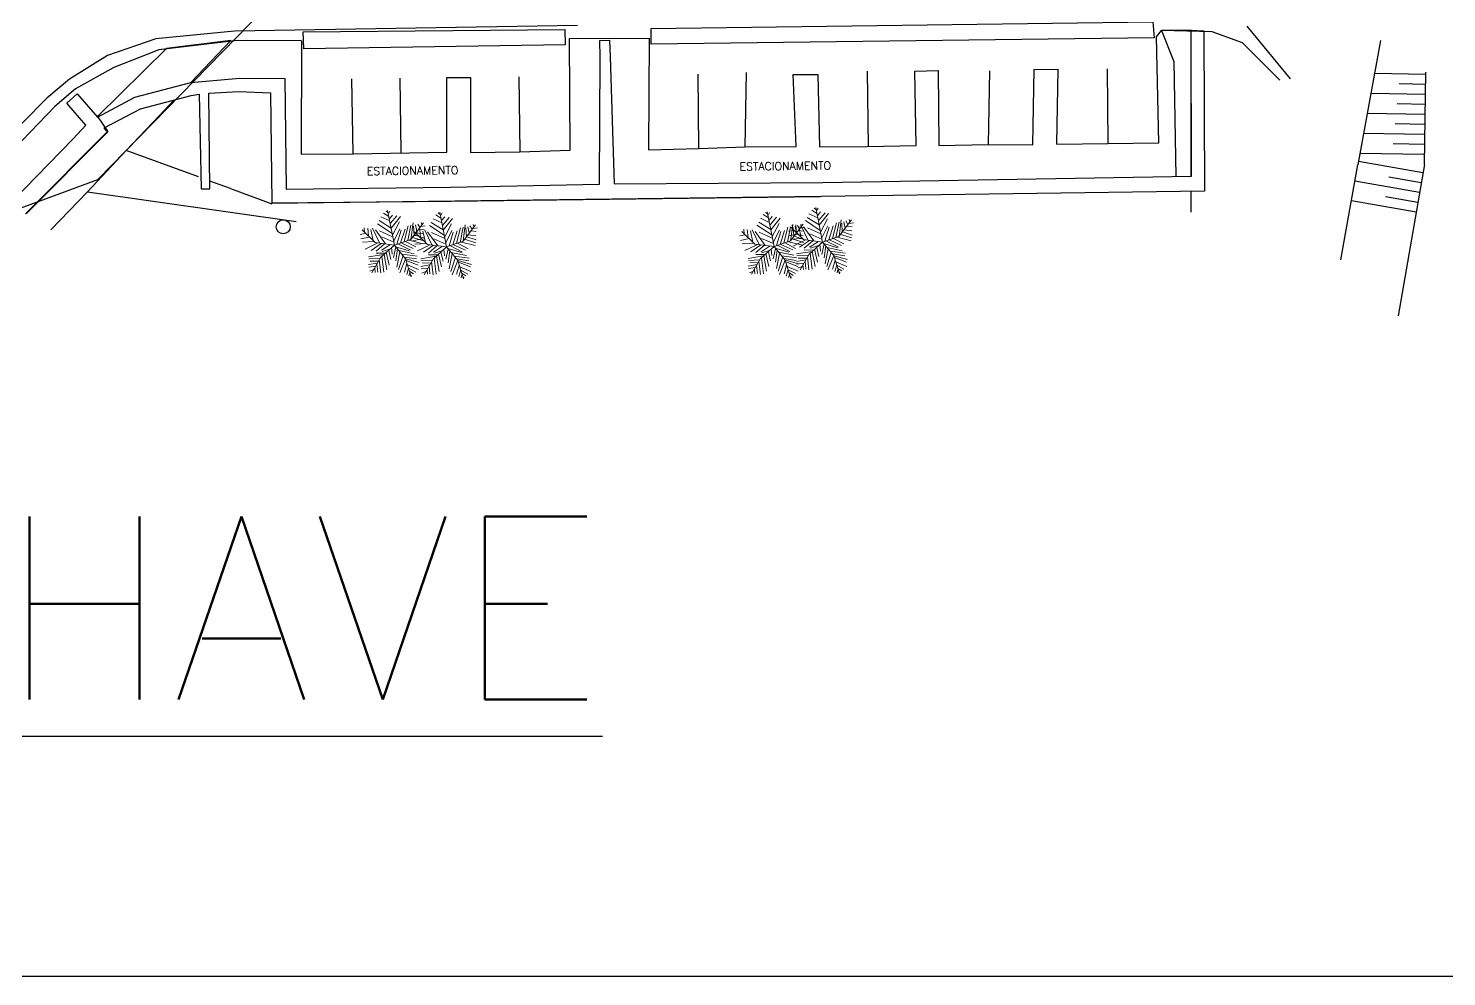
# Model space of a CAD drawing. Header units: metres. Extents: x 341 to 459, y 1341 to 1425.
# Drawn here: x 442.998 to 445.044, y 1409.328 to 1410.697 of the extents above; entities that cross this region are included whole.
import ezdxf

# ---------------------------------------------------------------- set-up
doc = ezdxf.new("R2010")
doc.units = ezdxf.units.M
doc.linetypes.add('CONTINUO', pattern=[0])
for name, color, linetype in [('B.ACESSO', 8, 'CONTINUO'), ('CR120_TXT3.0', 4, 'Continuous'), ('CR140_TXT 3.5', 4, 'Continuous'), ('CR80_TXT 2.0', 3, 'Continuous'), ('GSB_TIT. DE CORTE', 2, 'Continuous')]:
    doc.layers.add(name, color=color, linetype=linetype)
doc.styles.add('100CL', font='ROMANS.shx', dxfattribs={"width": 0.9})
doc.styles.add('ROMANS', font='ROMANS.SHX')
doc.styles.add('SIMPLEX', font='simplex_.ttf')

# ---------------------------------------------------------------- blocks, each defined once
blk = doc.blocks.new('*U174')
at = {"lineweight": 0}
for p, q in [((-185.1152, 1008.5578), (-553.1612, 1185.4942)), ((-221.9198, 1197.3052), (-433.5526, 1338.8594)), ((-258.7244, 1362.456), (-332.3336, 1421.4348)), ((0, 0), (-266.7, 1447.8)), ((-231.1146, 1315.2628), (-166.7002, 1421.4348)), ((-194.31, 1102.9442), (-65.4812, 1256.284)), ((-148.3106, 914.1968), (118.5418, 1220.9018)), ((-129.8956, 701.8528), (265.7602, 1185.4942)), ((-800.1, 114.3), (-1333.5, 647.7)), ((-1234.059, 536.7274), (-1252.4486, 737.2604)), ((-1105.2302, 725.4494), (-1077.6458, 395.1732)), ((-976.4268, 666.4706), (-884.4026, 194.6402)), ((-902.8176, 713.6638), (-617.5756, 100.2538)), ((-369.1382, 53.086), (-783.1836, 642.874)), ((-93.091, 489.5342), (-700.3796, 902.3858)), ((-129.8956, 713.6638), (-626.7704, 1032.1544)), ((-617.5756, 607.4918), (-74.7014, 347.98)), ((-74.7014, 418.7444), (219.7608, 961.39)), ((-28.6766, 171.0436), (228.9556, 678.2816)), ((100.1268, 41.275), (284.1498, 619.2774)), ((256.5654, 88.4682), (449.7832, 666.4706)), ((412.9786, 147.447), (587.8068, 796.2392)), ((560.197, 182.8292), (698.2206, 819.8358)), ((685.8, 228.6), (1219.2, 914.4)), ((689.0258, 230.0224), (790.2448, 914.1968)), ((808.6344, 784.4282), (827.0494, 418.7444)), ((891.4384, 831.6214), (946.658, 572.1096)), ((983.4626, 867.0036), (1066.2666, 725.4494)), ((1029.462, 654.685), (1241.0948, 631.0884)), ((1112.2914, 760.8316), (1296.3144, 784.4282)), ((1121.4862, 925.9824), (1149.0706, 831.6214)), ((-1206.4492, 501.3198), (-1418.082, 465.9376)), ((-1031.621, 347.98), (-1399.667, 277.1902)), ((-847.598, 159.2326), (-1326.0578, 135.636)), ((-718.7946, 88.4682), (-1215.644, -147.447)), ((-543.9664, 76.6572), (-967.2066, -206.4512)), ((0, 0), (-800.1, 114.3)), ((-405.9428, 53.086), (-764.794, -241.8334)), ((0, 0), (-571.5, -495.3)), ((-166.7002, 29.4894), (-543.9664, -206.4512)), ((-525.5514, 347.98), (-28.6766, 123.8504)), ((0, 0), (685.8, 228.6)), ((0, 0), (457.2, -571.5)), ((164.5412, 41.275), (661.416, -218.2368)), ((284.1498, 88.4682), (781.0246, -147.447)), ((458.978, 147.447), (891.4384, -88.4682)), ((615.4166, 194.6402), (1185.8752, 41.275)), ((753.4148, 312.5978), (1222.6798, 159.2326)), ((845.439, 418.7444), (1241.0948, 277.1902)), ((919.0482, 501.3198), (1222.6798, 454.152)), ((-442.7474, -383.3876), (-1086.8406, -477.7486)), ((-617.5756, -548.5384), (-1077.6458, -560.324)), ((-571.5, -495.3), (-952.5, -1143)), ((-387.5278, -324.4088), (-764.794, -324.4088)), ((-525.5514, -465.963), (-451.9422, -1126.5408)), ((-166.7002, -147.447), (-507.1618, -253.619)), ((-433.5526, -383.3876), (-323.1134, -1020.3688)), ((-341.5284, -289.0012), (-221.9198, -831.6214)), ((-240.3094, -218.2368), (-157.5054, -595.7062)), ((-120.7008, -88.4682), (-93.091, -371.5766)), ((63.3222, -76.6826), (-37.8714, -513.1308)), ((44.9326, -64.897), (615.4166, -241.8334)), ((127.7366, -159.258), (54.1274, -654.685)), ((228.9556, -289.0012), (90.932, -914.1968)), ((357.759, -430.5554), (164.5412, -1020.3688)), ((192.151, -230.0224), (817.8292, -371.5766)), ((458.978, -572.1096), (210.5406, -1161.923)), ((311.7596, -383.3876), (937.4378, -477.7486)), ((412.9786, -501.3452), (919.0482, -583.9206)), ((457.2, -571.5), (685.8, -1333.5)), ((468.1982, -572.1096), (1029.462, -737.2604)), ((-718.7946, -737.2604), (-1086.8406, -796.2392)), ((-783.1836, -867.029), (-1077.6458, -902.4112)), ((-875.2078, -1008.5832), (-1040.8412, -1079.3476)), ((-681.9646, -666.496), (-1022.4262, -654.685)), ((-829.2084, -937.7934), (-810.7934, -1126.5408)), ((-737.1842, -784.4536), (-709.5744, -1114.7298)), ((-635.9652, -607.5172), (-580.771, -1150.1374)), ((514.1976, -772.6426), (403.7838, -1138.3264)), ((486.5878, -642.8994), (983.4626, -843.4324)), ((578.612, -961.39), (495.7826, -1232.7128)), ((541.8074, -831.6214), (992.6574, -1032.1544)), ((578.612, -973.1756), (873.0488, -1138.3264)), ((624.6114, -1161.923), (587.8068, -1291.6916)), ((624.6114, -1102.9442), (781.0246, -1209.1162)), ((679.8056, -1268.095), (716.6102, -1291.6916))]:
    blk.add_line(p, q, dxfattribs=at)
blk = doc.blocks.new('sde')
at = {"layer": 'B.ACESSO'}
for p, q in [((329.5403, 221.024, -0.2959), (329.4555, 221.0155, -0.2959)), ((329.9117, 221.0301, -0.2959), (329.5403, 221.024, -0.2959)), ((329.6149, 221.0232, -0.2952), (329.8979, 221.0255, -0.2952)), ((329.6156, 221.0046, -0.2952), (329.6149, 221.0232, -0.2952)), ((329.8979, 221.0255, -0.2952), (329.8982, 221.0089, -0.2952)), ((329.9912, 221.0099, -0.2949), (329.9915, 221.0268, -0.2949)), ((329.9915, 221.0268, -0.2949), (330.534, 221.0338, -0.2949)), ((330.534, 221.0338, -0.2949), (330.5356, 221.0166, -0.2949)), ((330.5381, 221.0179, -0.2938), (330.5436, 221.0247, -0.2938)), ((330.5758, 221.025, -0.2923), (330.5436, 221.0247, -0.2923)), ((330.5984, 221.0232, -0.2933), (330.5436, 221.0247, -0.2933)), ((330.5436, 221.0247, -0.2923), (330.557, 220.9912, -0.2923)), ((330.5761, 220.8668, -0.2928), (330.5758, 221.025, -0.2928)), ((330.5758, 221.025, -0.2928), (330.5893, 221.0241, -0.2928)), ((330.5758, 220.8668, -0.2923), (330.5758, 221.025, -0.2923)), ((330.5893, 221.0241, -0.2928), (330.59, 220.8507, -0.2928)), ((330.6313, 221.0111, -0.2933), (330.5984, 221.0232, -0.2933)), ((330.6357, 221.0292, -0.2959), (330.6827, 220.9722, -0.2959)), ((329.4669, 221.0051, -0.2649), (329.3924, 220.9316, -0.2649)), ((329.4555, 221.0155, -0.2959), (329.4029, 220.9977, -0.2959)), ((329.5403, 221.0133, -0.2935), (329.4586, 221.0037, -0.2935)), ((329.5364, 221.0138, -0.2649), (329.4669, 221.0051, -0.2649)), ((329.4932, 220.9684, -0.2649), (329.5364, 221.0138, -0.2649)), ((329.6126, 221.0137, -0.2935), (329.5403, 221.0133, -0.2935)), ((329.6129, 221.0122, -0.2935), (329.6125, 220.8907, -0.2935)), ((329.6126, 221.0137, -0.2935), (329.6129, 221.0122, -0.2935)), ((329.8982, 221.0089, -0.2952), (329.6156, 221.0046, -0.2952)), ((329.9029, 221.016, -0.2938), (329.9892, 221.0163, -0.2938)), ((329.9038, 220.895, -0.2938), (329.9029, 221.016, -0.2938)), ((329.9359, 221.0137, -0.2928), (329.9464, 221.0141, -0.2928)), ((329.9363, 220.9957, -0.2928), (329.9359, 221.0137, -0.2928)), ((329.9464, 221.0141, -0.2928), (329.9468, 220.9962, -0.2928)), ((329.9892, 221.0163, -0.2938), (329.9885, 220.8955, -0.2938)), ((330.5356, 221.0166, -0.2949), (329.9912, 221.0099, -0.2949)), ((330.5407, 220.9031, -0.2938), (330.5381, 221.0179, -0.2938)), ((330.6715, 220.971, -0.2933), (330.6313, 221.0111, -0.2933)), ((330.7804, 221.0139, -0.2903), (330.756, 220.8793, -0.2903)), ((329.4029, 220.9977, -0.2959), (329.3619, 220.972, -0.2959)), ((329.4586, 221.0037, -0.2935), (329.4098, 220.9847, -0.2935)), ((329.9354, 220.8583, -0.2928), (329.9363, 220.9957, -0.2928)), ((329.9468, 220.9962, -0.2928), (329.9512, 220.8586, -0.2928)), ((330.557, 220.9912, -0.2923), (330.5589, 220.8665, -0.2923)), ((329.4098, 220.9847, -0.2935), (329.3686, 220.9615, -0.2935)), ((329.7701, 220.893, -0.2938), (329.7701, 220.9739, -0.2938)), ((329.7701, 220.9739, -0.2938), (329.7958, 220.9737, -0.2938)), ((329.7958, 220.9737, -0.2938), (329.7958, 220.8924, -0.2938)), ((329.8483, 220.9744, -0.295), (329.8491, 220.8934, -0.295)), ((330.0417, 220.9775, -0.2949), (330.0424, 220.897, -0.2949)), ((330.0941, 220.9793, -0.2951), (330.0928, 220.8988, -0.2951)), ((330.1481, 220.8989, -0.2938), (330.1449, 220.9769, -0.2938)), ((330.1449, 220.9769, -0.2938), (330.1717, 220.9769, -0.2938)), ((330.1717, 220.9769, -0.2938), (330.1735, 220.8986, -0.2938)), ((330.2251, 220.9807, -0.295), (330.2261, 220.8992, -0.295)), ((330.2765, 220.9806, -0.2938), (330.302, 220.9814, -0.2938)), ((330.2782, 220.9003, -0.2938), (330.2765, 220.9806, -0.2938)), ((330.302, 220.9814, -0.2938), (330.3026, 220.9001, -0.2938)), ((330.3576, 220.981, -0.295), (330.356, 220.9012, -0.295)), ((330.4043, 220.901, -0.2934), (330.4058, 220.9823, -0.2931)), ((330.4058, 220.9823, -0.2931), (330.4316, 220.9829, -0.2931)), ((330.4302, 220.9016, -0.2938), (330.4316, 220.9829, -0.2935)), ((330.4847, 220.9832, -0.2944), (330.4855, 220.9024, -0.2944)), ((330.8296, 220.977, -0.2659), (330.7738, 220.9779, -0.2659)), ((330.828, 220.8797, -0.2659), (330.8296, 220.9794, -0.2659)), ((329.3619, 220.972, -0.2959), (329.3373, 220.9512, -0.2959)), ((329.3686, 220.9615, -0.2935), (329.3462, 220.9423, -0.2935)), ((329.4327, 220.9526, -0.2919), (329.4932, 220.9684, -0.2919)), ((329.4932, 220.9684, -0.2919), (329.5458, 220.9729, -0.2919)), ((329.5126, 220.9566, -0.2922), (329.5449, 220.9586, -0.2922)), ((329.5449, 220.9586, -0.2922), (329.5795, 220.9571, -0.2922)), ((329.5458, 220.9729, -0.2919), (329.595, 220.9728, -0.2919)), ((329.595, 220.9728, -0.2919), (329.5962, 220.8528, -0.2919)), ((329.669, 220.8911, -0.2935), (329.6675, 220.9722, -0.2935)), ((329.7192, 220.9731, -0.295), (329.7204, 220.8927, -0.295)), ((330.8294, 220.9662, -0.2659), (330.8007, 220.9667, -0.2659)), ((329.3373, 220.9512, -0.2959), (329.2149, 220.8274, -0.2959)), ((329.3589, 220.9461, -0.2919), (329.3702, 220.9561, -0.2919)), ((329.3797, 220.9223, -0.2919), (329.3589, 220.9461, -0.2919)), ((329.3702, 220.9561, -0.2919), (329.3923, 220.9308, -0.2919)), ((329.3923, 220.9308, -0.2919), (329.4327, 220.9526, -0.2919)), ((329.4388, 220.9397, -0.2922), (329.4937, 220.9541, -0.2922)), ((329.4593, 220.9327, -0.2649), (329.4749, 220.9492, -0.2649)), ((329.4937, 220.9541, -0.2922), (329.5021, 220.9557, -0.2922)), ((329.5021, 220.9557, -0.2922), (329.5045, 220.8533, -0.2922)), ((329.5136, 220.8532, -0.2922), (329.5126, 220.9566, -0.2922)), ((329.5795, 220.9571, -0.2922), (329.5809, 220.8379, -0.2922)), ((330.8292, 220.9554, -0.2659), (330.7699, 220.9564, -0.2659)), ((330.8291, 220.9446, -0.2659), (330.7985, 220.9451, -0.2659)), ((329.3462, 220.9423, -0.2935), (329.2259, 220.8186, -0.2935)), ((329.3924, 220.9316, -0.2649), (329.4032, 220.9156, -0.2649)), ((329.3995, 220.9191, -0.2922), (329.4388, 220.9397, -0.2922)), ((329.4593, 220.9327, -0.2649), (329.4231, 220.8947, -0.2649)), ((330.8289, 220.9338, -0.2659), (330.766, 220.9348, -0.2659)), ((329.3144, 220.8263, -0.2922), (329.4031, 220.9151, -0.2922)), ((329.4032, 220.9147, -0.2649), (329.3152, 220.8263, -0.2649)), ((329.3658, 220.9073, -0.2919), (329.3797, 220.9223, -0.2919)), ((329.4021, 220.9161, -0.2922), (329.3995, 220.9191, -0.2922)), ((329.4031, 220.9151, -0.2922), (329.4021, 220.9161, -0.2922)), ((329.4032, 220.9156, -0.2649), (329.4032, 220.9147, -0.2649)), ((330.8285, 220.9121, -0.2659), (330.7621, 220.9132, -0.2659)), ((330.8287, 220.9229, -0.2659), (330.7964, 220.9235, -0.2659)), ((329.3002, 220.8399, -0.2919), (329.3658, 220.9073, -0.2919)), ((329.9885, 220.8955, -0.2938), (330.0424, 220.897, -0.2938)), ((330.0424, 220.897, -0.2938), (330.0928, 220.8988, -0.2938)), ((330.0928, 220.8988, -0.2938), (330.1481, 220.8989, -0.2938)), ((330.1735, 220.8986, -0.2938), (330.2251, 220.8992, -0.2938)), ((330.2251, 220.8992, -0.2938), (330.2782, 220.9003, -0.2938)), ((330.3026, 220.9001, -0.2938), (330.356, 220.9012, -0.2938)), ((330.356, 220.9012, -0.2938), (330.4043, 220.901, -0.2938)), ((330.4302, 220.9016, -0.2938), (330.4855, 220.9024, -0.2938)), ((330.4855, 220.9024, -0.2938), (330.5407, 220.9031, -0.2938)), ((330.8284, 220.9013, -0.2659), (330.7943, 220.9019, -0.2659)), ((329.4231, 220.8947, -0.2649), (329.3815, 220.8499, -0.2649)), ((329.5015, 220.8661, -0.2923), (329.4231, 220.8947, -0.2923)), ((329.6125, 220.8907, -0.2935), (329.669, 220.8911, -0.2935)), ((329.669, 220.8911, -0.2938), (329.7701, 220.893, -0.2938)), ((329.7958, 220.8924, -0.2938), (329.8491, 220.8934, -0.2938)), ((329.8491, 220.8934, -0.2938), (329.9038, 220.895, -0.2938)), ((330.8264, 220.8706, -0.2659), (330.7566, 220.8827, -0.2659)), ((330.8282, 220.8905, -0.2659), (330.7582, 220.8916, -0.2659)), ((330.1772, 220.86, -0.2928), (330.5761, 220.8668, -0.2928)), ((330.7376, 220.7764, -0.2853), (330.756, 220.8793, -0.2853)), ((330.828, 220.8797, -0.2659), (330.7997, 220.7158, -0.2659)), ((329.5045, 220.8533, -0.2922), (329.5136, 220.8532, -0.2922)), ((329.5362, 220.8535, -0.2923), (329.5139, 220.8616, -0.2923)), ((329.5362, 220.8535, -0.2923), (329.581, 220.8371, -0.2923)), ((329.5962, 220.8528, -0.2927), (329.7743, 220.8549, -0.2927)), ((329.7743, 220.8549, -0.2927), (329.9354, 220.8583, -0.2927)), ((329.9512, 220.8586, -0.2928), (330.1772, 220.86, -0.2928)), ((330.8228, 220.8493, -0.2659), (330.7528, 220.8614, -0.2659)), ((330.8246, 220.8599, -0.2659), (330.7897, 220.866, -0.2659)), ((329.3815, 220.8499, -0.2649), (329.3417, 220.8088, -0.2649)), ((329.3815, 220.8499, -0.2918), (329.6072, 220.818, -0.2918)), ((330.1752, 220.8448, -0.2928), (329.5804, 220.8373, -0.2928)), ((329.5809, 220.8379, -0.2925), (329.7749, 220.84, -0.2925)), ((329.7749, 220.84, -0.2925), (330.1745, 220.8448, -0.2925)), ((330.59, 220.8507, -0.2928), (330.1752, 220.8448, -0.2928)), ((330.5592, 220.8503, -0.2923), (330.5592, 220.85, -0.2923)), ((330.5758, 220.8281, -0.2923), (330.5758, 220.8505, -0.2923)), ((330.8191, 220.828, -0.2659), (330.749, 220.8401, -0.2659)), ((330.8209, 220.8386, -0.2659), (330.7859, 220.8447, -0.2659))]:
    blk.add_line(p, q, dxfattribs=at)
blk.add_polyline3d([(328.3863, 220.414, -0.292), (328.5084, 220.5368, -0.2918), (329.3927, 220.8632, -0.2918), (330.1865, 221.6767, -0.2922), (330.8267, 222.2441, -0.292), (333.4201, 222.2808, -0.2912), (335.0162, 223.1213, -0.2913)], dxfattribs=at)
blk.add_circle((329.5932, 220.8122, -0.2915), 0.00757, dxfattribs=at)
at = {"layer": 'B.ACESSO', "xscale": 2.596983463047402e-05, "yscale": 2.596983463047402e-05, "zscale": 2.596983463047402e-05, "rotation": 0.7013537601957969}
for p in [(329.7135, 220.7923, -0.2914), (329.77, 220.7903, -0.2897), (330.1243, 220.7907, -0.2892), (330.1768, 220.7956, -0.291)]:
    blk.add_blockref('*U174', p, dxfattribs=at)
at = {"layer": 'B.ACESSO', "style": 'ROMANS'}
for p in [(330.087, 220.873, -0.2934), (329.6837, 220.868, -0.2934)]:
    blk.add_text('ESTACIONAMENTO', height=0.008657, rotation=0.7014, dxfattribs=at).set_placement(p)
blk = doc.blocks.new('TITULO CORTE')
at = {"layer": 'CR140_TXT 3.5', "style": 'ROMANS', "width": 0.9}
blk.add_attdef('%%UTITULO', (0.431, 0.69), '', height=3.5, dxfattribs=at)
at = {"layer": 'CR80_TXT 2.0', "style": '100CL'}
blk.add_attdef('ESCALA', (1.526, -3.092), '', height=2, dxfattribs=at)

msp = doc.modelspace()

# ---------------------------------------------------------------- linework, layer by layer
at = {"color": 4}
msp.add_lwpolyline([(440.9003, 1424.139), (458.4003, 1424.139), (458.4176, 1409.3284), (440.9176, 1409.3284)], close=True, dxfattribs=at)

# ---------------------------------------------------------------- block references
at = {"color": 10, "xscale": 1.333333333333339, "yscale": 1.333333333333339, "zscale": 1.333333333333339}
msp.add_blockref('sde', (3.9083, 1115.9943), dxfattribs=at)
at = {"layer": 'GSB_TIT. DE CORTE'}
ref = msp.add_blockref('TITULO CORTE', (438.3373, 1409.3597), dxfattribs=dict(at, xscale=0.1509862048285686, yscale=0.1509862048285686, zscale=0.1509862048285686))
ref.add_attrib('%%UTITULO', '%%UPLANTA CHAVE', (441.2673, 1409.7281), dxfattribs={"layer": 'CR120_TXT3.0', "color": 4, "height": 0.264226, "style": 'SIMPLEX'})

doc.saveas('drawing.dxf')
